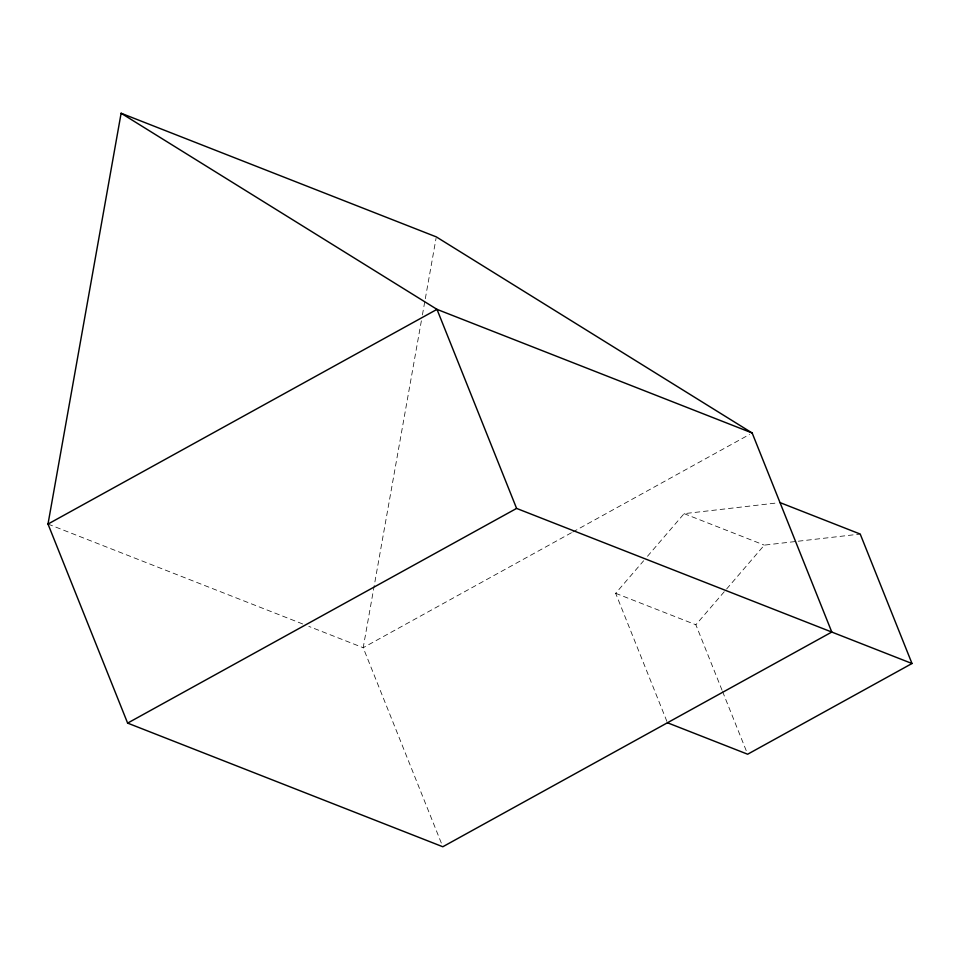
<?xml version="1.0" encoding="UTF-8"?>
<svg xmlns="http://www.w3.org/2000/svg" width="960" height="960" viewBox="0 0 960 960"><rect width="100%" height="100%" fill="white"/><g stroke="black" fill="none" stroke-linecap="round" stroke-linejoin="round"><path stroke-width="0.72" stroke-dasharray="4.8 3.6" d="M421.368 320.82L363.192 647.7L441.696 843.972M422.412 314.928L425.04 300.204M425.304 298.728L436.044 238.356M666.888 721.368L615.66 593.304L643.632 560.772M647.484 556.284L684.12 513.66L777.06 502.932M722.04 690.192L695.868 624.768L764.328 545.124L796.788 541.38M571.44 532.752L363.192 647.7L308.796 626.364M572.748 532.032L749.556 434.448M798.264 541.212L860.22 534.06M684.12 513.66L764.328 545.124M615.66 593.304L695.868 624.768M48 524.052L303.216 624.168M722.592 691.584L746.544 751.44"/><path stroke-width="1.44" d="M48 524.052L121.116 113.244L436.308 236.892L752.172 432.996L831.792 632.052L442.8 846.756L127.62 723.108L48 524.052L436.992 309.36L752.172 432.996M127.62 723.108L516.6 508.416L912 663.516L747.648 754.224L667.44 722.76M780.012 502.596L860.22 534.06L912 663.516M121.116 113.244L436.992 309.36L516.6 508.416"/></g></svg>
